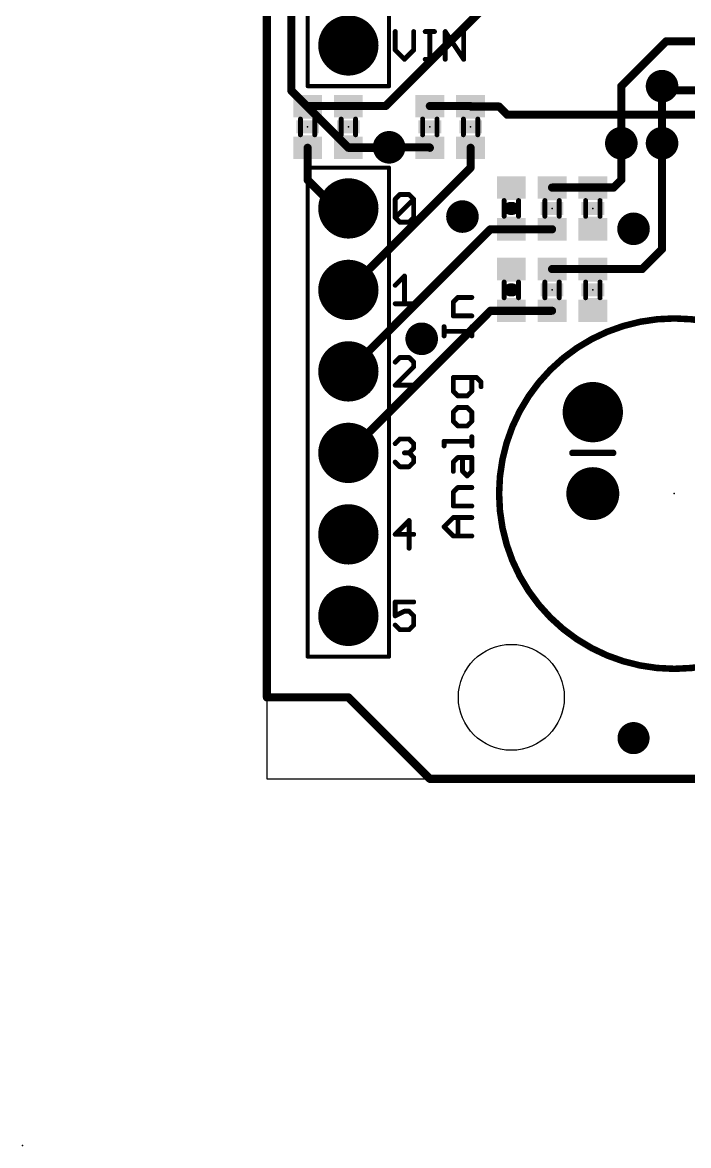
# Model space of a CAD drawing. Extents: x -7.6 to 53.5, y -11.4 to 75.3.
# Drawn here: x -7.62 to 13.14, y -11.43 to 23.58 of the extents above; entities that cross this region are included whole.
import ezdxf

# ---------------------------------------------------------------- set-up
doc = ezdxf.new("R2010")
doc.units = 0
for name, color, linetype in [('1', 12, 'CONTINUOUS'), ('16', 132, 'CONTINUOUS'), ('17', 110, 'CONTINUOUS'), ('18', 110, 'CONTINUOUS'), ('20', 53, 'CONTINUOUS'), ('21', 41, 'CONTINUOUS'), ('23', 53, 'CONTINUOUS'), ('51', 53, 'CONTINUOUS')]:
    doc.layers.add(name, color=color, linetype=linetype)

# ---------------------------------------------------------------- blocks, each defined once
blk = doc.blocks.new('RECT')
blk.add_solid([(-0.5, -0.5), (0.5, -0.5), (-0.5, 0.5), (0.5, 0.5)])
blk = doc.blocks.new('ROUNDP')
at = {"const_width": 0.5}
blk.add_lwpolyline([(0, -0.25, 1), (0, 0.25, 1), (0, -0.25)], format="xyb", dxfattribs=at)
blk = doc.blocks.new('PIE')
at = {"const_width": 0.5}
blk.add_lwpolyline([(0, -0.25, 1), (0, 0.25, 1), (0, -0.25)], format="xyb", dxfattribs=at)
blk = doc.blocks.new('ROUNDV')
at = {"const_width": 0.5}
blk.add_lwpolyline([(0, -0.25, 1), (0, 0.25, 1), (0, -0.25)], format="xyb", dxfattribs=at)

msp = doc.modelspace()

# ---------------------------------------------------------------- linework, layer by layer
at = {"layer": '1'}
for points, const_width in [([(0, 2.54), (0, 57.15)], 0.2032), ([(3.698, 20.97), (6.604, 23.876)], 0.254), ([(12.319, 21.59), (12.446, 21.463)], 0.254), ([(12.446, 21.463), (33.528, 21.463)], 0.254), ([(1.27, 20.97), (2.54, 20.97)], 0.254), ([(2.54, 20.97), (3.698, 20.97)], 0.254), ([(5.08, 20.97), (6.35, 20.97)], 0.254), ([(6.35, 20.97), (6.365, 20.955)], 0.254), ([(6.365, 20.955), (7.239, 20.955)], 0.254), ([(7.239, 20.955), (7.493, 20.701)], 0.254), ([(7.493, 20.701), (33.274, 20.701)], 0.254), ([(1.27, 19.67), (1.27, 18.669)], 0.254), ([(2.54, 19.67), (2.555, 19.685)], 0.254), ([(2.555, 19.685), (3.81, 19.685)], 0.254), ([(3.81, 19.685), (5.065, 19.685)], 0.254), ([(5.065, 19.685), (5.08, 19.67)], 0.254), ([(6.35, 19.05), (6.35, 19.67)], 0.254), ([(11.049, 18.669), (11.049, 19.812)], 0.254), ([(12.319, 16.51), (12.319, 19.812)], 0.254), ([(2.54, 15.24), (6.35, 19.05)], 0.254), ([(1.27, 18.669), (2.032, 17.907)], 0.254), ([(8.89, 18.43), (10.16, 18.43)], 0.254), ([(10.16, 18.43), (10.81, 18.43)], 0.254), ([(10.81, 18.43), (11.049, 18.669)], 0.254), ([(2.032, 17.907), (2.413, 17.907)], 0.254), ([(2.413, 17.907), (2.54, 17.78)], 0.254), ([(2.54, 12.7), (6.97, 17.13)], 0.254), ([(6.97, 17.13), (7.62, 17.13)], 0.254), ([(7.62, 17.13), (8.89, 17.13)], 0.254), ([(11.699, 15.89), (12.319, 16.51)], 0.254), ([(8.89, 15.89), (10.16, 15.89)], 0.254), ([(10.16, 15.89), (11.699, 15.89)], 0.254), ([(2.54, 10.16), (6.97, 14.59)], 0.254), ([(6.97, 14.59), (7.62, 14.59)], 0.254), ([(7.62, 14.59), (8.89, 14.59)], 0.254), ([(2.54, 2.54), (0, 2.54)], 0.2032), ([(5.08, 0), (2.54, 2.54)], 0.2032), ([(38.1, 0), (5.08, 0)], 0.2032)]:
    msp.add_lwpolyline(points, dxfattribs=dict(at, const_width=const_width))
for points, const_width in [([(12.3639, 21.6349, 1), (12.2741, 21.5451)], 0.127), ([(12.446, 21.5265, 1), (12.446, 21.3995)], 0.127), ([(12.4011, 21.4181, 1), (12.4909, 21.5079)], 0.127), ([(1.27, 21.0335, 1), (1.27, 20.9065)], 0.127), ([(2.54, 21.0335, 1), (2.54, 20.9065)], 0.127), ([(2.54, 20.9065, 1), (2.54, 21.0335)], 0.127), ([(3.6531, 21.0149, 1), (3.7429, 20.9251)], 0.127), ([(3.698, 20.9065, 1), (3.698, 21.0335)], 0.127), ([(5.08, 21.0335, 1), (5.08, 20.9065)], 0.127), ([(6.3949, 21.0149, 1), (6.3051, 20.9251)], 0.127), ([(6.365, 21.0185, 1), (6.365, 20.8915)], 0.127), ([(6.3201, 20.9101, 1), (6.4099, 20.9999)], 0.127), ([(6.35, 20.9065, 1), (6.35, 21.0335)], 0.127), ([(7.2839, 20.9999, 1), (7.1941, 20.9101)], 0.127), ([(7.239, 20.8915, 1), (7.239, 21.0185)], 0.127), ([(7.493, 20.7645, 1), (7.493, 20.6375)], 0.127), ([(7.4481, 20.6561, 1), (7.5379, 20.7459)], 0.127), ([(1.3335, 19.67, 1), (1.2065, 19.67)], 0.127), ([(2.4951, 19.7149, 1), (2.5849, 19.6251)], 0.127), ([(2.555, 19.7485, 1), (2.555, 19.6215)], 0.127), ([(2.5999, 19.6401, 1), (2.5101, 19.7299)], 0.127), ([(3.81, 19.7485, 1), (3.81, 19.6215)], 0.127), ([(3.81, 19.6215, 1), (3.81, 19.7485)], 0.127), ([(5.1099, 19.7299, 1), (5.0201, 19.6401)], 0.127), ([(5.0351, 19.6251, 1), (5.1249, 19.7149)], 0.127), ([(5.065, 19.6215, 1), (5.065, 19.7485)], 0.127), ([(6.4135, 19.67, 1), (6.2865, 19.67)], 0.127), ([(11.1125, 19.812, 1), (10.9855, 19.812)], 0.127), ([(12.3825, 19.812, 1), (12.2555, 19.812)], 0.127), ([(6.2865, 19.05, 1), (6.4135, 19.05)], 0.127), ([(6.3949, 19.0051, 1), (6.3051, 19.0949)], 0.127), ([(1.3149, 18.7139, 1), (1.2251, 18.6241)], 0.127), ([(1.2065, 18.669, 1), (1.3335, 18.669)], 0.127), ([(8.89, 18.4935, 1), (8.89, 18.3665)], 0.127), ([(10.16, 18.4935, 1), (10.16, 18.3665)], 0.127), ([(10.16, 18.3665, 1), (10.16, 18.4935)], 0.127), ([(10.81, 18.3665, 1), (10.81, 18.4935)], 0.127), ([(10.9855, 18.669, 1), (11.1125, 18.669)], 0.127), ([(11.0939, 18.6241, 1), (11.0041, 18.7139)], 0.127), ([(10.7651, 18.4749, 1), (10.8549, 18.3851)], 0.127), ([(2.032, 17.9705, 1), (2.032, 17.8435)], 0.127), ([(1.9871, 17.8621, 1), (2.0769, 17.9519)], 0.127), ([(2.4579, 17.9519, 1), (2.3681, 17.8621)], 0.127), ([(2.413, 17.8435, 1), (2.413, 17.9705)], 0.127), ([(2.4951, 17.7351, 1), (2.5849, 17.8249)], 0.127), ([(6.97, 17.1935, 1), (6.97, 17.0665)], 0.127), ([(7.0149, 17.0851, 1), (6.9251, 17.1749)], 0.127), ([(7.62, 17.1935, 1), (7.62, 17.0665)], 0.127), ([(7.62, 17.0665, 1), (7.62, 17.1935)], 0.127), ([(8.89, 17.0665, 1), (8.89, 17.1935)], 0.127), ([(12.2555, 16.51, 1), (12.3825, 16.51)], 0.127), ([(12.3639, 16.4651, 1), (12.2741, 16.5549)], 0.127), ([(8.89, 15.9535, 1), (8.89, 15.8265)], 0.127), ([(10.16, 15.9535, 1), (10.16, 15.8265)], 0.127), ([(10.16, 15.8265, 1), (10.16, 15.9535)], 0.127), ([(11.6541, 15.9349, 1), (11.7439, 15.8451)], 0.127), ([(11.699, 15.8265, 1), (11.699, 15.9535)], 0.127), ([(2.4951, 15.2849, 1), (2.5849, 15.1951)], 0.127), ([(6.97, 14.6535, 1), (6.97, 14.5265)], 0.127), ([(7.0149, 14.5451, 1), (6.9251, 14.6349)], 0.127), ([(7.62, 14.6535, 1), (7.62, 14.5265)], 0.127), ([(7.62, 14.5265, 1), (7.62, 14.6535)], 0.127), ([(8.89, 14.5265, 1), (8.89, 14.6535)], 0.127), ([(2.4951, 12.7449, 1), (2.5849, 12.6551)], 0.127), ([(2.4951, 10.2049, 1), (2.5849, 10.1151)], 0.127), ([(0, 2.5908, 1), (0, 2.4892)], 0.1016), ([(-0.0508, 2.54, 1), (0.0508, 2.54)], 0.1016), ([(2.5759, 2.5759, 1), (2.5041, 2.5041)], 0.1016), ([(2.54, 2.4892, 1), (2.54, 2.5908)], 0.1016), ([(5.08, 0.0508, 1), (5.08, -0.0508)], 0.1016), ([(5.0441, -0.0359, 1), (5.1159, 0.0359)], 0.1016)]:
    msp.add_lwpolyline(points, format="xyb", dxfattribs=dict(at, const_width=const_width))
at = {"layer": '16'}
for points, const_width in [([(0, 2.54), (0, 57.15)], 0.2032), ([(0.762, 21.448), (0.762, 29.972)], 0.254), ([(11.049, 21.59), (12.446, 22.987)], 0.254), ([(12.446, 22.987), (14.859, 22.987)], 0.254), ([(11.049, 19.812), (11.049, 21.59)], 0.254), ([(12.319, 19.812), (12.319, 21.59)], 0.254), ([(2.54, 19.67), (0.762, 21.448)], 0.254), ([(3.795, 19.67), (2.54, 19.67)], 0.254), ([(3.81, 19.685), (3.795, 19.67)], 0.254), ([(2.54, 2.54), (0, 2.54)], 0.2032), ([(5.08, 0), (2.54, 2.54)], 0.2032), ([(38.1, 0), (5.08, 0)], 0.2032)]:
    msp.add_lwpolyline(points, dxfattribs=dict(at, const_width=const_width))
for points, const_width in [([(12.446, 23.0505, 1), (12.446, 22.9235)], 0.127), ([(12.4909, 22.9421, 1), (12.4011, 23.0319)], 0.127), ([(11.1125, 21.59, 1), (10.9855, 21.59)], 0.127), ([(12.3825, 21.59, 1), (12.2555, 21.59)], 0.127), ([(0.8069, 21.4929, 1), (0.7171, 21.4031)], 0.127), ([(0.6985, 21.448, 1), (0.8255, 21.448)], 0.127), ([(11.0041, 21.6349, 1), (11.0939, 21.5451)], 0.127), ([(2.54, 19.7335, 1), (2.54, 19.6065)], 0.127), ([(2.4951, 19.6251, 1), (2.5849, 19.7149)], 0.127), ([(3.7501, 19.7149, 1), (3.8399, 19.6251)], 0.127), ([(3.8549, 19.6401, 1), (3.7651, 19.7299)], 0.127), ([(3.795, 19.6065, 1), (3.795, 19.7335)], 0.127), ([(10.9855, 19.812, 1), (11.1125, 19.812)], 0.127), ([(12.2555, 19.812, 1), (12.3825, 19.812)], 0.127), ([(0, 2.5908, 1), (0, 2.4892)], 0.1016), ([(-0.0508, 2.54, 1), (0.0508, 2.54)], 0.1016), ([(2.5759, 2.5759, 1), (2.5041, 2.5041)], 0.1016), ([(2.54, 2.4892, 1), (2.54, 2.5908)], 0.1016), ([(5.08, 0.0508, 1), (5.08, -0.0508)], 0.1016), ([(5.0441, -0.0359, 1), (5.1159, 0.0359)], 0.1016)]:
    msp.add_lwpolyline(points, format="xyb", dxfattribs=dict(at, const_width=const_width))
at = {"layer": '20'}
for p, q in [((0, 2.54), (0, 0)), ((0, 0), (5.08, 0))]:
    msp.add_line(p, q, dxfattribs=at)
at = {"layer": '20', "const_width": 0.2032}
for points in [[(0, 57.15), (0, 2.54)], [(0, 2.54), (2.54, 2.54)], [(2.54, 2.54), (5.08, 0)], [(5.08, 0), (38.1, 0)]]:
    msp.add_lwpolyline(points, dxfattribs=at)
at = {"layer": '20', "const_width": 0.1016}
for points in [[(0, 2.5908, 1), (0, 2.4892)], [(-0.0508, 2.54, 1), (0.0508, 2.54)], [(2.5759, 2.5759, 1), (2.5041, 2.5041)], [(2.54, 2.4892, 1), (2.54, 2.5908)], [(5.08, 0.0508, 1), (5.08, -0.0508)], [(5.0441, -0.0359, 1), (5.1159, 0.0359)]]:
    msp.add_lwpolyline(points, format="xyb", dxfattribs=at)
at = {"layer": '20'}
msp.add_circle((7.62, 2.54), 1.651, dxfattribs=at)
at = {"layer": '21'}
for points, const_width in [([(4.0005, 23.2925), (4.0005, 22.7163)], 0.1524), ([(4.5767, 22.7163), (4.5767, 23.2925)], 0.1524), ([(4.936, 23.2925), (5.2241, 23.2925)], 0.1524), ([(5.0801, 22.4282), (5.0801, 23.2925)], 0.1524), ([(5.5597, 22.4282), (5.5597, 23.2925)], 0.1524), ([(5.5597, 23.2925), (6.1359, 22.4282)], 0.1524), ([(6.1359, 22.4282), (6.1359, 23.2925)], 0.1524), ([(4.0005, 22.7163), (4.2886, 22.4282)], 0.1524), ([(4.2886, 22.4282), (4.5767, 22.7163)], 0.1524), ([(4.936, 22.4282), (5.2241, 22.4282)], 0.1524), ([(4.0005, 18.0685), (4.1446, 18.2125)], 0.1524), ([(4.1446, 18.2125), (4.4327, 18.2125)], 0.1524), ([(4.4327, 18.2125), (4.5767, 18.0685)], 0.1524), ([(4.0005, 17.4923), (4.0005, 18.0685)], 0.1524), ([(4.0005, 17.4923), (4.5767, 18.0685)], 0.1524), ([(4.5767, 18.0685), (4.5767, 17.4923)], 0.1524), ([(7.5895, 17.78), (7.6505, 17.78)], 0.4064), ([(4.1446, 17.3482), (4.0005, 17.4923)], 0.1524), ([(4.5767, 17.4923), (4.4327, 17.3482)], 0.1524), ([(4.4327, 17.3482), (4.1446, 17.3482)], 0.1524), ([(4.0005, 15.3844), (4.2886, 15.6725)], 0.1524), ([(4.2886, 15.6725), (4.2886, 14.8082)], 0.1524), ([(7.5895, 15.24), (7.6505, 15.24)], 0.4064), ([(5.8119, 14.8618), (5.9559, 15.0059)], 0.1524), ([(5.9559, 15.0059), (6.3881, 15.0059)], 0.1524), ([(4.0005, 14.8082), (4.5767, 14.8082)], 0.1524), ([(5.8119, 14.4297), (5.8119, 14.8618)], 0.1524), ([(6.3881, 14.4297), (5.8119, 14.4297)], 0.1524), ([(5.5238, 13.806), (5.5238, 14.0941)], 0.1524), ([(6.3881, 13.95), (5.5238, 13.95)], 0.1524), ([(6.3881, 13.806), (6.3881, 14.0941)], 0.1524), ([(4.1446, 13.1325), (4.0005, 12.9885)], 0.1524), ([(4.4327, 13.1325), (4.1446, 13.1325)], 0.1524), ([(4.5767, 12.9885), (4.4327, 13.1325)], 0.1524), ([(4.5767, 12.8444), (4.5767, 12.9885)], 0.1524), ([(4.0005, 12.2682), (4.5767, 12.8444)], 0.1524), ([(4.5767, 12.2682), (4.0005, 12.2682)], 0.1524), ([(6.5322, 12.5112), (5.8119, 12.5112)], 0.1524), ([(5.8119, 12.5112), (5.8119, 12.079)], 0.1524), ([(6.3881, 12.079), (6.3881, 12.5112)], 0.1524), ([(6.6762, 12.3671), (6.5322, 12.5112)], 0.1524), ([(6.6762, 12.2231), (6.6762, 12.3671)], 0.1524), ([(5.8119, 12.079), (5.9559, 11.935)], 0.1524), ([(5.9559, 11.935), (6.244, 11.935)], 0.1524), ([(6.244, 11.935), (6.3881, 12.079)], 0.1524), ([(5.9559, 11.5757), (5.8119, 11.4316)], 0.1524), ([(6.244, 11.5757), (5.9559, 11.5757)], 0.1524), ([(6.3881, 11.4316), (6.244, 11.5757)], 0.1524), ([(5.8119, 11.4316), (5.8119, 11.1435)], 0.1524), ([(5.8119, 11.1435), (5.9559, 10.9994)], 0.1524), ([(6.244, 10.9994), (6.3881, 11.1435)], 0.1524), ([(6.3881, 11.1435), (6.3881, 11.4316)], 0.1524), ([(5.9559, 10.9994), (6.244, 10.9994)], 0.1524), ([(4.0005, 10.4485), (4.1446, 10.5925)], 0.1524), ([(4.1446, 10.5925), (4.4327, 10.5925)], 0.1524), ([(4.4327, 10.5925), (4.5767, 10.4485)], 0.1524), ([(4.5767, 10.4485), (4.5767, 10.3044)], 0.1524), ([(5.5238, 10.3758), (5.5238, 10.5198)], 0.1524), ([(5.5238, 10.5198), (6.3881, 10.5198)], 0.1524), ([(6.3881, 10.3758), (6.3881, 10.6639)], 0.1524), ([(4.4327, 10.1604), (4.2886, 10.1604)], 0.1524), ([(4.5767, 10.3044), (4.4327, 10.1604)], 0.1524), ([(4.4327, 10.1604), (4.5767, 10.0163)], 0.1524), ([(10.795, 10.16), (9.525, 10.16)], 0.2032), ([(4.1446, 9.7282), (4.0005, 9.8723)], 0.1524), ([(4.4327, 9.7282), (4.1446, 9.7282)], 0.1524), ([(4.5767, 9.8723), (4.4327, 9.7282)], 0.1524), ([(4.5767, 10.0163), (4.5767, 9.8723)], 0.1524), ([(5.8119, 9.8724), (5.9559, 10.0165)], 0.1524), ([(5.8119, 9.5843), (5.8119, 9.8724)], 0.1524), ([(5.9559, 10.0165), (6.3881, 10.0165)], 0.1524), ([(6.1, 9.5843), (6.1, 10.0165)], 0.1524), ([(6.3881, 10.0165), (6.3881, 9.5843)], 0.1524), ([(6.244, 9.4402), (6.1, 9.5843)], 0.1524), ([(6.3881, 9.5843), (6.244, 9.4402)], 0.1524), ([(5.8119, 8.9369), (5.9559, 9.0809)], 0.1524), ([(5.9559, 9.0809), (6.3881, 9.0809)], 0.1524), ([(5.8119, 8.5047), (5.8119, 8.9369)], 0.1524), ([(6.3881, 8.5047), (5.8119, 8.5047)], 0.1524), ([(4.4327, 8.0525), (4.0005, 7.6204)], 0.1524), ([(4.4327, 7.1882), (4.4327, 8.0525)], 0.1524), ([(5.5238, 7.8573), (5.8119, 8.1454)], 0.1524), ([(5.8119, 8.1454), (6.3881, 8.1454)], 0.1524), ([(5.9559, 7.5692), (5.9559, 8.1454)], 0.1524), ([(5.8119, 7.5692), (5.5238, 7.8573)], 0.1524), ([(4.0005, 7.6204), (4.5767, 7.6204)], 0.1524), ([(6.3881, 7.5692), (5.8119, 7.5692)], 0.1524), ([(4.5767, 5.5125), (4.0005, 5.5125)], 0.1524), ([(4.0005, 5.5125), (4.0005, 5.0804)], 0.1524), ([(4.0005, 5.0804), (4.2886, 5.2244)], 0.1524), ([(4.2886, 5.2244), (4.4327, 5.2244)], 0.1524), ([(4.4327, 5.2244), (4.5767, 5.0804)], 0.1524), ([(4.5767, 5.0804), (4.5767, 4.7923)], 0.1524), ([(4.1446, 4.6482), (4.0005, 4.7923)], 0.1524), ([(4.4327, 4.6482), (4.1446, 4.6482)], 0.1524), ([(4.5767, 4.7923), (4.4327, 4.6482)], 0.1524)]:
    msp.add_lwpolyline(points, dxfattribs=dict(at, const_width=const_width))
for points, const_width in [([(4.0386, 23.2925, 1), (3.9624, 23.2925)], 0.0762), ([(4.6148, 23.2925, 1), (4.5386, 23.2925)], 0.0762), ([(4.936, 23.3306, 1), (4.936, 23.2544)], 0.0762), ([(5.1182, 23.2925, 1), (5.042, 23.2925)], 0.0762), ([(5.2241, 23.2544, 1), (5.2241, 23.3306)], 0.0762), ([(5.5914, 23.3137, 1), (5.528, 23.2714)], 0.0762), ([(5.5978, 23.2925, 1), (5.5216, 23.2925)], 0.0762), ([(6.174, 23.2925, 1), (6.0978, 23.2925)], 0.0762), ([(4.0274, 22.7433, 1), (3.9736, 22.6894)], 0.0762), ([(3.9624, 22.7163, 1), (4.0386, 22.7163)], 0.0762), ([(4.5386, 22.7163, 1), (4.6148, 22.7163)], 0.0762), ([(4.6037, 22.6894, 1), (4.5498, 22.7433)], 0.0762), ([(4.2617, 22.4551, 1), (4.3156, 22.4013)], 0.0762), ([(4.2617, 22.4013, 1), (4.3156, 22.4551)], 0.0762), ([(4.936, 22.4663, 1), (4.936, 22.3901)], 0.0762), ([(5.042, 22.4282, 1), (5.1182, 22.4282)], 0.0762), ([(5.2241, 22.3901, 1), (5.2241, 22.4663)], 0.0762), ([(5.5216, 22.4282, 1), (5.5978, 22.4282)], 0.0762), ([(6.0978, 22.4282, 1), (6.174, 22.4282)], 0.0762), ([(6.1042, 22.4071, 1), (6.1676, 22.4493)], 0.0762), ([(4.1446, 18.2506, 1), (4.1446, 18.1744)], 0.0762), ([(4.1715, 18.1856, 1), (4.1176, 18.2395)], 0.0762), ([(4.4596, 18.2395, 1), (4.4057, 18.1856)], 0.0762), ([(4.4327, 18.1744, 1), (4.4327, 18.2506)], 0.0762), ([(4.0386, 18.0685, 1), (3.9624, 18.0685)], 0.0762), ([(3.9736, 18.0954, 1), (4.0274, 18.0415)], 0.0762), ([(4.6148, 18.0685, 1), (4.5386, 18.0685)], 0.0762), ([(4.6037, 18.0415, 1), (4.5498, 18.0954)], 0.0762), ([(4.5498, 18.0415, 1), (4.6037, 18.0954)], 0.0762), ([(7.5895, 17.8816, 1), (7.5895, 17.6784)], 0.2032), ([(7.6505, 17.6784, 1), (7.6505, 17.8816)], 0.2032), ([(4.0274, 17.5192, 1), (3.9736, 17.4653)], 0.0762), ([(3.9736, 17.5192, 1), (4.0274, 17.4653)], 0.0762), ([(3.9624, 17.4923, 1), (4.0386, 17.4923)], 0.0762), ([(4.5386, 17.4923, 1), (4.6148, 17.4923)], 0.0762), ([(4.6037, 17.4653, 1), (4.5498, 17.5192)], 0.0762), ([(4.1446, 17.3863, 1), (4.1446, 17.3101)], 0.0762), ([(4.1176, 17.3213, 1), (4.1715, 17.3751)], 0.0762), ([(4.4057, 17.3751, 1), (4.4596, 17.3213)], 0.0762), ([(4.4327, 17.3101, 1), (4.4327, 17.3863)], 0.0762), ([(3.9736, 15.4114, 1), (4.0274, 15.3575)], 0.0762), ([(4.3267, 15.6725, 1), (4.2505, 15.6725)], 0.0762), ([(4.3156, 15.6456, 1), (4.2617, 15.6995)], 0.0762), ([(7.5895, 15.3416, 1), (7.5895, 15.1384)], 0.2032), ([(7.6505, 15.1384, 1), (7.6505, 15.3416)], 0.2032), ([(5.9559, 15.044, 1), (5.9559, 14.9678)], 0.0762), ([(5.9829, 14.979, 1), (5.929, 15.0328)], 0.0762), ([(6.3881, 14.9678, 1), (6.3881, 15.044)], 0.0762), ([(4.0005, 14.8463, 1), (4.0005, 14.7701)], 0.0762), ([(4.2505, 14.8082, 1), (4.3267, 14.8082)], 0.0762), ([(4.5767, 14.7701, 1), (4.5767, 14.8463)], 0.0762), ([(5.7849, 14.8888, 1), (5.8388, 14.8349)], 0.0762), ([(5.85, 14.8618, 1), (5.7738, 14.8618)], 0.0762), ([(5.8119, 14.4678, 1), (5.8119, 14.3916)], 0.0762), ([(5.7738, 14.4297, 1), (5.85, 14.4297)], 0.0762), ([(6.3881, 14.3916, 1), (6.3881, 14.4678)], 0.0762), ([(12.7, 3.429, 1), (12.7, 14.351, 1), (12.7, 3.429)], 0.2032), ([(5.5619, 14.0941, 1), (5.4857, 14.0941)], 0.0762), ([(5.5238, 13.9881, 1), (5.5238, 13.9119)], 0.0762), ([(6.4262, 14.0941, 1), (6.35, 14.0941)], 0.0762), ([(6.3881, 13.9119, 1), (6.3881, 13.9881)], 0.0762), ([(5.4857, 13.806, 1), (5.5619, 13.806)], 0.0762), ([(6.35, 13.806, 1), (6.4262, 13.806)], 0.0762), ([(3.9736, 13.0154, 1), (4.0274, 12.9615)], 0.0762), ([(4.1446, 13.1706, 1), (4.1446, 13.0944)], 0.0762), ([(4.1715, 13.1056, 1), (4.1176, 13.1595)], 0.0762), ([(4.4596, 13.1595, 1), (4.4057, 13.1056)], 0.0762), ([(4.4327, 13.0944, 1), (4.4327, 13.1706)], 0.0762), ([(4.6148, 12.9885, 1), (4.5386, 12.9885)], 0.0762), ([(4.5498, 12.9615, 1), (4.6037, 13.0154)], 0.0762), ([(4.5386, 12.8444, 1), (4.6148, 12.8444)], 0.0762), ([(4.6037, 12.8175, 1), (4.5498, 12.8714)], 0.0762), ([(4.0005, 12.3063, 1), (4.0005, 12.2301)], 0.0762), ([(3.9736, 12.2951, 1), (4.0274, 12.2413)], 0.0762), ([(4.5767, 12.2301, 1), (4.5767, 12.3063)], 0.0762), ([(5.8119, 12.5493, 1), (5.8119, 12.4731)], 0.0762), ([(5.85, 12.5112, 1), (5.7738, 12.5112)], 0.0762), ([(6.4262, 12.5112, 1), (6.35, 12.5112)], 0.0762), ([(6.5591, 12.5381, 1), (6.5052, 12.4842)], 0.0762), ([(6.5322, 12.4731, 1), (6.5322, 12.5493)], 0.0762), ([(6.7143, 12.3671, 1), (6.6381, 12.3671)], 0.0762), ([(6.6381, 12.2231, 1), (6.7143, 12.2231)], 0.0762), ([(6.6493, 12.3402, 1), (6.7032, 12.3941)], 0.0762), ([(5.8388, 12.106, 1), (5.7849, 12.0521)], 0.0762), ([(5.7738, 12.079, 1), (5.85, 12.079)], 0.0762), ([(5.9559, 11.9731, 1), (5.9559, 11.8969)], 0.0762), ([(5.929, 11.908, 1), (5.9829, 11.9619)], 0.0762), ([(6.2171, 11.9619, 1), (6.271, 11.908)], 0.0762), ([(6.244, 11.8969, 1), (6.244, 11.9731)], 0.0762), ([(6.35, 12.079, 1), (6.4262, 12.079)], 0.0762), ([(6.415, 12.0521, 1), (6.3612, 12.106)], 0.0762), ([(5.9559, 11.6138, 1), (5.9559, 11.5376)], 0.0762), ([(5.9829, 11.5487, 1), (5.929, 11.6026)], 0.0762), ([(6.271, 11.6026, 1), (6.2171, 11.5487)], 0.0762), ([(6.244, 11.5376, 1), (6.244, 11.6138)], 0.0762), ([(5.8388, 11.1704, 1), (5.7849, 11.1165)], 0.0762), ([(5.85, 11.4316, 1), (5.7738, 11.4316)], 0.0762), ([(5.7849, 11.4585, 1), (5.8388, 11.4047)], 0.0762), ([(6.4262, 11.4316, 1), (6.35, 11.4316)], 0.0762), ([(6.3612, 11.4047, 1), (6.415, 11.4585)], 0.0762), ([(6.415, 11.1165, 1), (6.3612, 11.1704)], 0.0762), ([(5.7738, 11.1435, 1), (5.85, 11.1435)], 0.0762), ([(5.9559, 11.0375, 1), (5.9559, 10.9613)], 0.0762), ([(5.929, 10.9725, 1), (5.9829, 11.0264)], 0.0762), ([(6.2171, 11.0264, 1), (6.271, 10.9725)], 0.0762), ([(6.244, 10.9613, 1), (6.244, 11.0375)], 0.0762), ([(6.35, 11.1435, 1), (6.4262, 11.1435)], 0.0762), ([(3.9736, 10.4754, 1), (4.0274, 10.4215)], 0.0762), ([(4.1446, 10.6306, 1), (4.1446, 10.5544)], 0.0762), ([(4.1715, 10.5656, 1), (4.1176, 10.6195)], 0.0762), ([(4.4596, 10.6195, 1), (4.4057, 10.5656)], 0.0762), ([(4.4327, 10.5544, 1), (4.4327, 10.6306)], 0.0762), ([(4.6148, 10.4485, 1), (4.5386, 10.4485)], 0.0762), ([(4.5498, 10.4215, 1), (4.6037, 10.4754)], 0.0762), ([(5.5619, 10.5198, 1), (5.4857, 10.5198)], 0.0762), ([(5.5238, 10.5579, 1), (5.5238, 10.4817)], 0.0762), ([(6.4262, 10.6639, 1), (6.35, 10.6639)], 0.0762), ([(6.3881, 10.4817, 1), (6.3881, 10.5579)], 0.0762), ([(4.2886, 10.1985, 1), (4.2886, 10.1223)], 0.0762), ([(4.4596, 10.1873, 1), (4.4057, 10.1334)], 0.0762), ([(4.4057, 10.1873, 1), (4.4596, 10.1334)], 0.0762), ([(4.4327, 10.1223, 1), (4.4327, 10.1985)], 0.0762), ([(4.5386, 10.3044, 1), (4.6148, 10.3044)], 0.0762), ([(4.6037, 10.2775, 1), (4.5498, 10.3314)], 0.0762), ([(5.4857, 10.3758, 1), (5.5619, 10.3758)], 0.0762), ([(6.35, 10.3758, 1), (6.4262, 10.3758)], 0.0762), ([(9.525, 10.2108, 1), (9.525, 10.1092)], 0.1016), ([(10.795, 10.1092, 1), (10.795, 10.2108)], 0.1016), ([(4.0274, 9.8992, 1), (3.9736, 9.8453)], 0.0762), ([(4.1446, 9.7663, 1), (4.1446, 9.6901)], 0.0762), ([(4.4327, 9.6901, 1), (4.4327, 9.7663)], 0.0762), ([(4.6148, 10.0163, 1), (4.5386, 10.0163)], 0.0762), ([(4.5386, 9.8723, 1), (4.6148, 9.8723)], 0.0762), ([(4.5498, 9.9894, 1), (4.6037, 10.0433)], 0.0762), ([(4.6037, 9.8453, 1), (4.5498, 9.8992)], 0.0762), ([(5.85, 9.8724, 1), (5.7738, 9.8724)], 0.0762), ([(5.7849, 9.8993, 1), (5.8388, 9.8455)], 0.0762), ([(5.9559, 10.0546, 1), (5.9559, 9.9784)], 0.0762), ([(5.9829, 9.9895, 1), (5.929, 10.0434)], 0.0762), ([(6.1381, 10.0165, 1), (6.0619, 10.0165)], 0.0762), ([(6.4262, 10.0165, 1), (6.35, 10.0165)], 0.0762), ([(6.3881, 9.9784, 1), (6.3881, 10.0546)], 0.0762), ([(4.1176, 9.7013, 1), (4.1715, 9.7551)], 0.0762), ([(4.4057, 9.7551, 1), (4.4596, 9.7013)], 0.0762), ([(5.7738, 9.5843, 1), (5.85, 9.5843)], 0.0762), ([(6.1269, 9.6112, 1), (6.073, 9.5574)], 0.0762), ([(6.0619, 9.5843, 1), (6.1381, 9.5843)], 0.0762), ([(6.2171, 9.4672, 1), (6.271, 9.4133)], 0.0762), ([(6.2171, 9.4133, 1), (6.271, 9.4672)], 0.0762), ([(6.35, 9.5843, 1), (6.4262, 9.5843)], 0.0762), ([(6.415, 9.5574, 1), (6.3612, 9.6112)], 0.0762), ([(5.9559, 9.119, 1), (5.9559, 9.0428)], 0.0762), ([(5.9829, 9.054, 1), (5.929, 9.1079)], 0.0762), ([(6.3881, 9.0428, 1), (6.3881, 9.119)], 0.0762), ([(5.7849, 8.9638, 1), (5.8388, 8.9099)], 0.0762), ([(5.85, 8.9369, 1), (5.7738, 8.9369)], 0.0762), ([(5.8119, 8.5428, 1), (5.8119, 8.4666)], 0.0762), ([(5.7738, 8.5047, 1), (5.85, 8.5047)], 0.0762), ([(6.3881, 8.4666, 1), (6.3881, 8.5428)], 0.0762), ([(4.4708, 8.0525, 1), (4.3946, 8.0525)], 0.0762), ([(4.4596, 8.0256, 1), (4.4057, 8.0795)], 0.0762), ([(5.8119, 8.1835, 1), (5.8119, 8.1073)], 0.0762), ([(5.8388, 8.1185, 1), (5.7849, 8.1724)], 0.0762), ([(5.994, 8.1454, 1), (5.9178, 8.1454)], 0.0762), ([(6.3881, 8.1073, 1), (6.3881, 8.1835)], 0.0762), ([(5.5507, 7.8843, 1), (5.4968, 7.8304)], 0.0762), ([(5.4968, 7.8843, 1), (5.5507, 7.8304)], 0.0762), ([(4.0005, 7.6585, 1), (4.0005, 7.5823)], 0.0762), ([(3.9736, 7.6473, 1), (4.0274, 7.5934)], 0.0762), ([(4.5767, 7.5823, 1), (4.5767, 7.6585)], 0.0762), ([(5.8119, 7.6073, 1), (5.8119, 7.5311)], 0.0762), ([(5.7849, 7.5423, 1), (5.8388, 7.5961)], 0.0762), ([(5.9178, 7.5692, 1), (5.994, 7.5692)], 0.0762), ([(6.3881, 7.5311, 1), (6.3881, 7.6073)], 0.0762), ([(4.3946, 7.1882, 1), (4.4708, 7.1882)], 0.0762), ([(4.0005, 5.5506, 1), (4.0005, 5.4744)], 0.0762), ([(4.0386, 5.5125, 1), (3.9624, 5.5125)], 0.0762), ([(4.2886, 5.2625, 1), (4.2886, 5.1863)], 0.0762), ([(4.3057, 5.1903, 1), (4.2716, 5.2585)], 0.0762), ([(4.4596, 5.2514, 1), (4.4057, 5.1975)], 0.0762), ([(4.4327, 5.1863, 1), (4.4327, 5.2625)], 0.0762), ([(4.5767, 5.4744, 1), (4.5767, 5.5506)], 0.0762), ([(3.9835, 5.1144, 1), (4.0175, 5.0463)], 0.0762), ([(3.9624, 5.0804, 1), (4.0386, 5.0804)], 0.0762), ([(4.6148, 5.0804, 1), (4.5386, 5.0804)], 0.0762), ([(4.5498, 5.0534, 1), (4.6037, 5.1073)], 0.0762), ([(4.0274, 4.8192, 1), (3.9736, 4.7653)], 0.0762), ([(4.1446, 4.6863, 1), (4.1446, 4.6101)], 0.0762), ([(4.1176, 4.6213, 1), (4.1715, 4.6751)], 0.0762), ([(4.4057, 4.6751, 1), (4.4596, 4.6213)], 0.0762), ([(4.4327, 4.6101, 1), (4.4327, 4.6863)], 0.0762), ([(4.5386, 4.7923, 1), (4.6148, 4.7923)], 0.0762), ([(4.6037, 4.7653, 1), (4.5498, 4.8192)], 0.0762)]:
    msp.add_lwpolyline(points, format="xyb", dxfattribs=dict(at, const_width=const_width))
at = {"layer": '23'}
for p in [(1.27, 20.32), (2.54, 20.32), (5.08, 20.32), (6.35, 20.32), (7.62, 17.78), (8.89, 17.78), (10.16, 17.78), (7.62, 15.24), (8.89, 15.24), (10.16, 15.24), (12.7, 8.89), (11.43, 1.27), (-7.62, -11.43)]:
    msp.add_point(p, dxfattribs=at)
at = {"layer": '51'}
for points, const_width in [([(0, 57.15), (0, 2.54)], 0.254), ([(1.27, 36.83), (1.27, 21.59)], 0.127), ([(3.81, 21.59), (3.81, 36.83)], 0.127), ([(1.27, 21.59), (3.81, 21.59)], 0.127), ([(1.046, 20.075), (1.046, 20.565)], 0.1524), ([(1.494, 20.565), (1.494, 20.075)], 0.1524), ([(2.316, 20.075), (2.316, 20.565)], 0.1524), ([(2.764, 20.565), (2.764, 20.075)], 0.1524), ([(4.856, 20.075), (4.856, 20.565)], 0.1524), ([(5.304, 20.565), (5.304, 20.075)], 0.1524), ([(6.126, 20.075), (6.126, 20.565)], 0.1524), ([(6.574, 20.565), (6.574, 20.075)], 0.1524), ([(1.27, 19.05), (3.81, 19.05)], 0.127), ([(1.27, 3.81), (1.27, 19.05)], 0.127), ([(3.81, 19.05), (3.81, 3.81)], 0.127), ([(7.396, 17.535), (7.396, 18.025)], 0.1524), ([(7.844, 18.025), (7.844, 17.535)], 0.1524), ([(8.666, 17.535), (8.666, 18.025)], 0.1524), ([(9.114, 18.025), (9.114, 17.535)], 0.1524), ([(9.936, 17.535), (9.936, 18.025)], 0.1524), ([(10.384, 18.025), (10.384, 17.535)], 0.1524), ([(7.396, 14.995), (7.396, 15.485)], 0.1524), ([(7.844, 15.485), (7.844, 14.995)], 0.1524), ([(8.666, 14.995), (8.666, 15.485)], 0.1524), ([(9.114, 15.485), (9.114, 14.995)], 0.1524), ([(9.936, 14.995), (9.936, 15.485)], 0.1524), ([(10.384, 15.485), (10.384, 14.995)], 0.1524), ([(3.81, 3.81), (1.27, 3.81)], 0.127), ([(0, 2.54), (2.54, 2.54)], 0.254), ([(2.54, 2.54), (5.08, 0)], 0.254), ([(5.08, 0), (38.1, 0)], 0.254)]:
    msp.add_lwpolyline(points, dxfattribs=dict(at, const_width=const_width))
for points, const_width in [([(1.27, 21.6217, 1), (1.27, 21.5583)], 0.0635), ([(1.2383, 21.59, 1), (1.3017, 21.59)], 0.0635), ([(3.7782, 21.59, 1), (3.8418, 21.59)], 0.0635), ([(3.81, 21.5583, 1), (3.81, 21.6217)], 0.0635), ([(1.0841, 20.565, 1), (1.0079, 20.565)], 0.0762), ([(1.5321, 20.565, 1), (1.4559, 20.565)], 0.0762), ([(2.3541, 20.565, 1), (2.2779, 20.565)], 0.0762), ([(2.8021, 20.565, 1), (2.7259, 20.565)], 0.0762), ([(4.8941, 20.565, 1), (4.8179, 20.565)], 0.0762), ([(5.3421, 20.565, 1), (5.2659, 20.565)], 0.0762), ([(6.1641, 20.565, 1), (6.0879, 20.565)], 0.0762), ([(6.6121, 20.565, 1), (6.5359, 20.565)], 0.0762), ([(1.0079, 20.075, 1), (1.0841, 20.075)], 0.0762), ([(1.4559, 20.075, 1), (1.5321, 20.075)], 0.0762), ([(2.2779, 20.075, 1), (2.3541, 20.075)], 0.0762), ([(2.7259, 20.075, 1), (2.8021, 20.075)], 0.0762), ([(4.8179, 20.075, 1), (4.8941, 20.075)], 0.0762), ([(5.2659, 20.075, 1), (5.3421, 20.075)], 0.0762), ([(6.0879, 20.075, 1), (6.1641, 20.075)], 0.0762), ([(6.5359, 20.075, 1), (6.6121, 20.075)], 0.0762), ([(1.27, 19.0817, 1), (1.27, 19.0183)], 0.0635), ([(1.3017, 19.05, 1), (1.2383, 19.05)], 0.0635), ([(3.8418, 19.05, 1), (3.7782, 19.05)], 0.0635), ([(3.81, 19.0183, 1), (3.81, 19.0817)], 0.0635), ([(7.4341, 18.025, 1), (7.3579, 18.025)], 0.0762), ([(7.8821, 18.025, 1), (7.8059, 18.025)], 0.0762), ([(8.7041, 18.025, 1), (8.6279, 18.025)], 0.0762), ([(9.1521, 18.025, 1), (9.0759, 18.025)], 0.0762), ([(9.9741, 18.025, 1), (9.8979, 18.025)], 0.0762), ([(10.4221, 18.025, 1), (10.3459, 18.025)], 0.0762), ([(7.3579, 17.535, 1), (7.4341, 17.535)], 0.0762), ([(7.8059, 17.535, 1), (7.8821, 17.535)], 0.0762), ([(8.6279, 17.535, 1), (8.7041, 17.535)], 0.0762), ([(9.0759, 17.535, 1), (9.1521, 17.535)], 0.0762), ([(9.8979, 17.535, 1), (9.9741, 17.535)], 0.0762), ([(10.3459, 17.535, 1), (10.4221, 17.535)], 0.0762), ([(7.4341, 15.485, 1), (7.3579, 15.485)], 0.0762), ([(7.8821, 15.485, 1), (7.8059, 15.485)], 0.0762), ([(8.7041, 15.485, 1), (8.6279, 15.485)], 0.0762), ([(9.1521, 15.485, 1), (9.0759, 15.485)], 0.0762), ([(9.9741, 15.485, 1), (9.8979, 15.485)], 0.0762), ([(10.4221, 15.485, 1), (10.3459, 15.485)], 0.0762), ([(7.3579, 14.995, 1), (7.4341, 14.995)], 0.0762), ([(7.8059, 14.995, 1), (7.8821, 14.995)], 0.0762), ([(8.6279, 14.995, 1), (8.7041, 14.995)], 0.0762), ([(9.0759, 14.995, 1), (9.1521, 14.995)], 0.0762), ([(9.8979, 14.995, 1), (9.9741, 14.995)], 0.0762), ([(10.3459, 14.995, 1), (10.4221, 14.995)], 0.0762), ([(1.27, 3.8418, 1), (1.27, 3.7782)], 0.0635), ([(3.81, 3.7782, 1), (3.81, 3.8418)], 0.0635), ([(1.2383, 3.81, 1), (1.3017, 3.81)], 0.0635), ([(3.7782, 3.81, 1), (3.8418, 3.81)], 0.0635), ([(0, 2.6035, 1), (0, 2.4765)], 0.127), ([(-0.0635, 2.54, 1), (0.0635, 2.54)], 0.127), ([(2.5849, 2.5849, 1), (2.4951, 2.4951)], 0.127), ([(2.54, 2.4765, 1), (2.54, 2.6035)], 0.127), ([(5.08, 0.0635, 1), (5.08, -0.0635)], 0.127), ([(5.0351, -0.0449, 1), (5.1249, 0.0449)], 0.127)]:
    msp.add_lwpolyline(points, format="xyb", dxfattribs=dict(at, const_width=const_width))

# ---------------------------------------------------------------- block references
at = {"layer": '1', "xscale": 0.7, "yscale": 0.9}
for p, rotation in [((1.27, 20.97), 270), ((2.54, 20.97), 270), ((5.08, 20.97), 270), ((6.35, 20.97), 270), ((1.27, 19.67), 270), ((2.54, 19.67), 270), ((5.08, 19.67), 270), ((6.35, 19.67), 270), ((7.62, 18.43), 90), ((8.89, 18.43), 270), ((10.16, 18.43), 90), ((7.62, 17.13), 90), ((8.89, 17.13), 270), ((10.16, 17.13), 90), ((7.62, 15.89), 90), ((8.89, 15.89), 270), ((10.16, 15.89), 90), ((7.62, 14.59), 90), ((8.89, 14.59), 270), ((10.16, 14.59), 90)]:
    msp.add_blockref('RECT', p, dxfattribs=dict(at, rotation=rotation))
at = {"layer": '1'}
msp.add_blockref('PIE', (11.43, 1.27), dxfattribs=at)
at = {"layer": '17', "xscale": 1.8796, "yscale": 1.8796, "rotation": 270}
for p in [(2.54, 22.86), (2.54, 22.86), (2.54, 17.78), (2.54, 17.78), (2.54, 15.24), (2.54, 15.24), (2.54, 12.7), (2.54, 12.7), (2.54, 10.16), (2.54, 10.16), (2.54, 7.62), (2.54, 7.62), (2.54, 5.08), (2.54, 5.08)]:
    msp.add_blockref('ROUNDP', p, dxfattribs=at)
at = {"layer": '17', "xscale": 1.651, "yscale": 1.651}
msp.add_blockref('ROUNDP', (10.16, 8.89), dxfattribs=at)
msp.add_blockref('ROUNDP', (10.16, 8.89), dxfattribs=at)
at = {"layer": '18'}
for p, xscale, yscale in [((12.319, 21.59), 1.016, 1.016), ((12.319, 21.59), 1.016, 1.016), ((11.049, 19.812), 1.016, 1.016), ((11.049, 19.812), 1.016, 1.016), ((12.319, 19.812), 1.016, 1.016), ((12.319, 19.812), 1.016, 1.016), ((3.81, 19.685), 1.016, 1.016), ((3.81, 19.685), 1.016, 1.016), ((6.096, 17.526), 1.016, 1.016), ((6.096, 17.526), 1.016, 1.016), ((11.43, 17.145), 1.016, 1.016), ((11.43, 17.145), 1.016, 1.016), ((4.826, 13.716), 1.016, 1.016), ((4.826, 13.716), 1.016, 1.016), ((10.16, 11.43), 1.8796, 1.8796), ((10.16, 11.43), 1.8796, 1.8796)]:
    msp.add_blockref('ROUNDV', p, dxfattribs=dict(at, xscale=xscale, yscale=yscale))
at = {"layer": '21', "xscale": 0.4064, "yscale": 0.7112}
for p, rotation in [((1.27, 20.32), 270), ((2.54, 20.32), 270), ((5.08, 20.32), 270), ((6.35, 20.32), 270), ((8.89, 17.78), 270), ((10.16, 17.78), 90), ((8.89, 15.24), 270), ((10.16, 15.24), 90)]:
    msp.add_blockref('RECT', p, dxfattribs=dict(at, rotation=rotation))
at = {"layer": '51', "xscale": 0.3, "yscale": 0.5999}
for p, rotation in [((1.2651, 20.724), 270), ((2.5352, 20.724), 270), ((5.0751, 20.724), 270), ((6.3452, 20.724), 270), ((1.2651, 19.9112), 270), ((2.5352, 19.9112), 270), ((5.0751, 19.9112), 270), ((6.3452, 19.9112), 270), ((7.6249, 18.1888), 90), ((8.8852, 18.184), 270), ((10.1649, 18.1888), 90), ((7.6249, 17.376), 90), ((8.8852, 17.3712), 270), ((10.1649, 17.376), 90), ((7.6249, 15.6488), 90), ((8.8852, 15.644), 270), ((10.1649, 15.6488), 90), ((7.6249, 14.836), 90), ((8.8852, 14.8312), 270), ((10.1649, 14.836), 90)]:
    msp.add_blockref('RECT', p, dxfattribs=dict(at, rotation=rotation))

doc.saveas('drawing.dxf')
